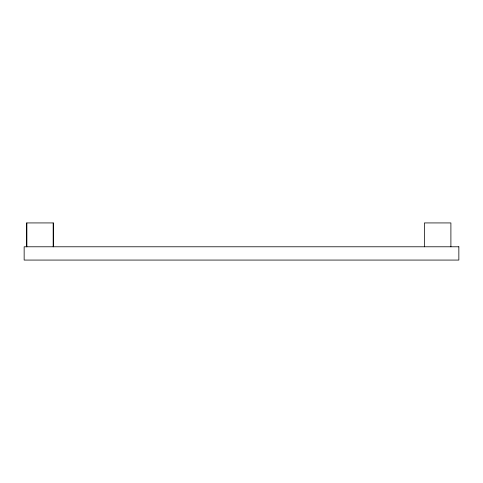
<?xml version="1.0" encoding="UTF-8"?>
<svg xmlns="http://www.w3.org/2000/svg" width="483" height="483" viewBox="0 0 483 483"><rect width="100%" height="100%" fill="white"/><g stroke="black" fill="none" stroke-linecap="round" stroke-linejoin="round"><path stroke-width="0.72" d="M450.899 246.783L450.899 222.929L424.394 222.929L424.394 246.783M53.305 246.783L53.305 222.929L26.716 222.929L26.716 246.783M53.221 222.929L53.221 246.783M26.8 222.929L26.8 246.783M458.85 246.783L24.15 246.783L24.15 260.071L458.85 260.071L458.85 246.783"/></g></svg>
